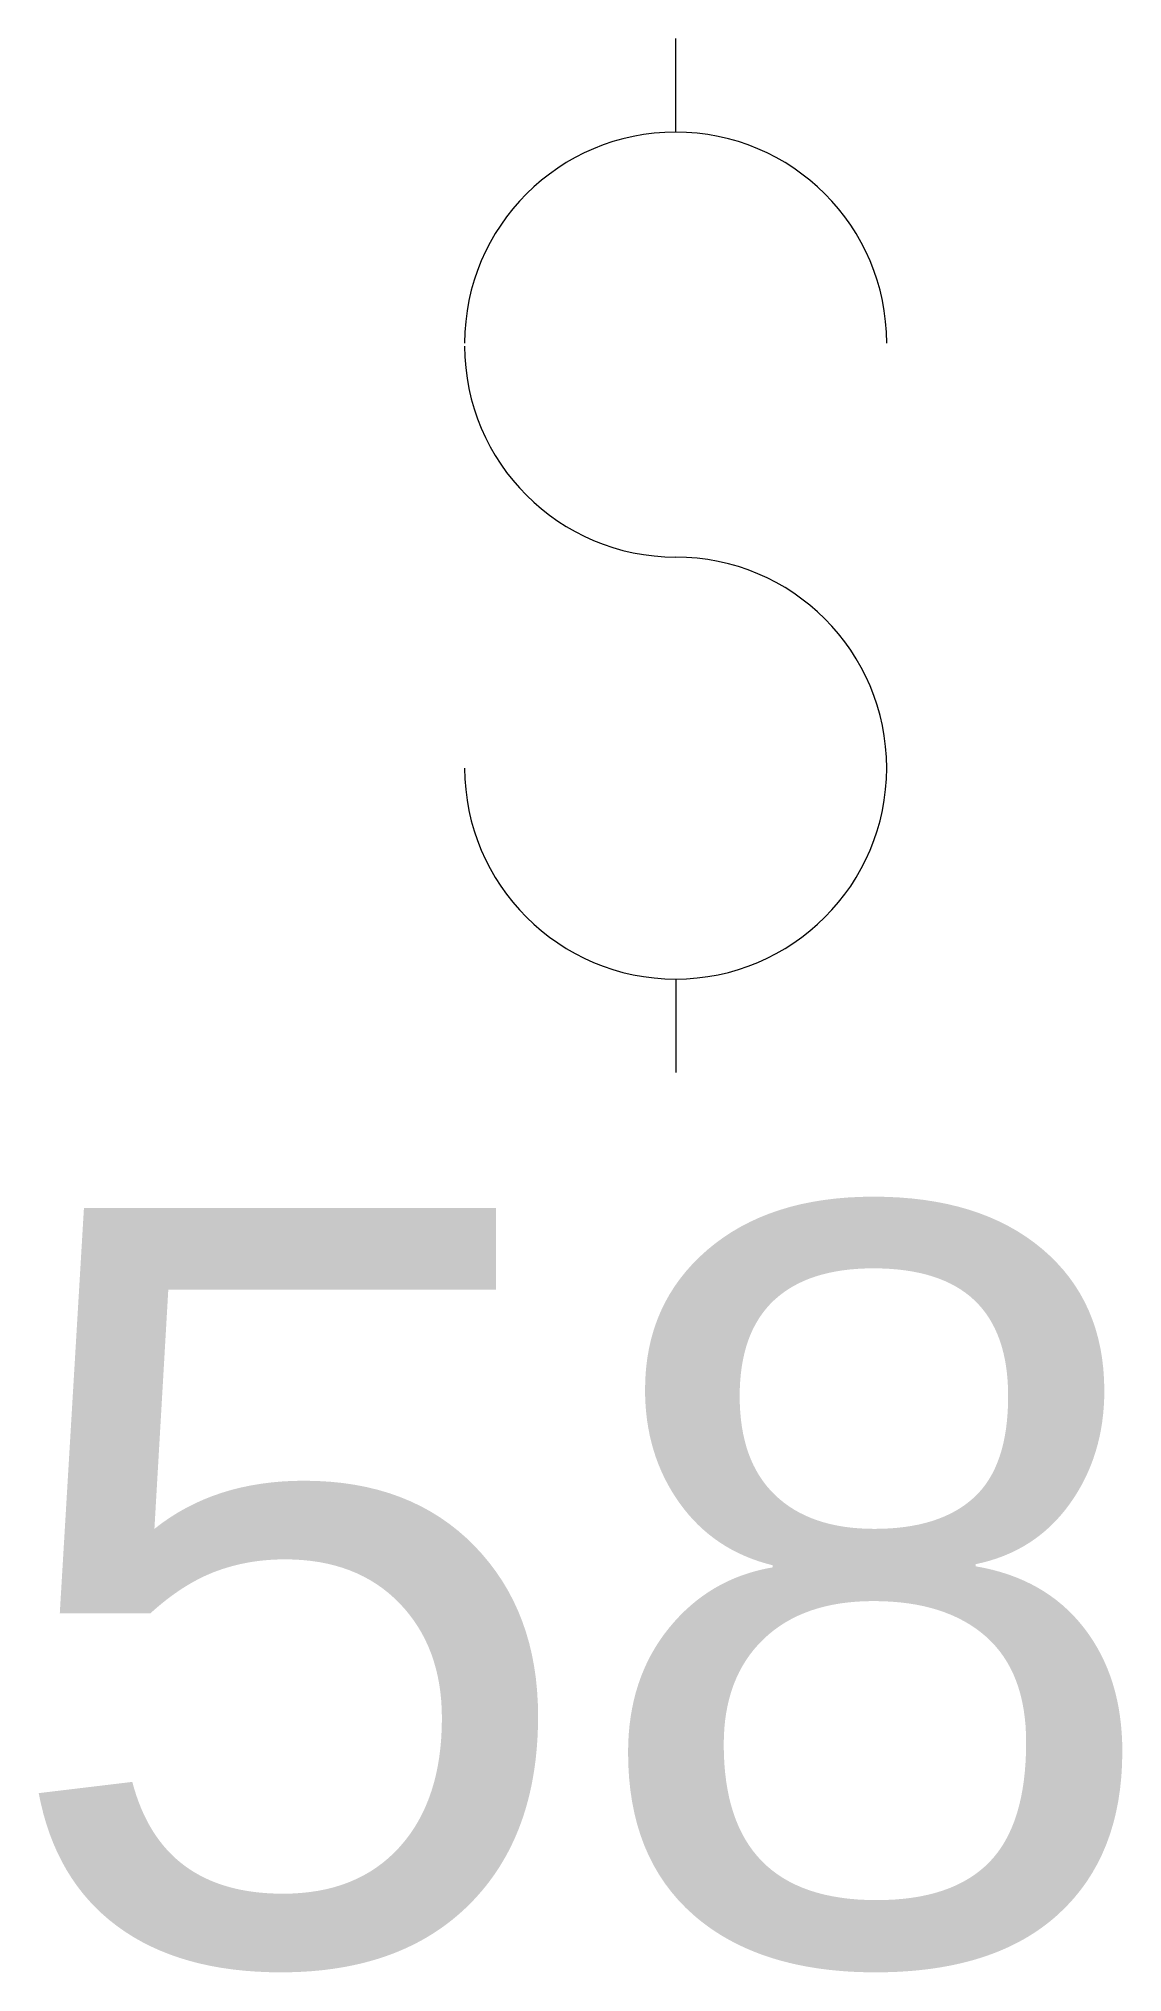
# Model space of a CAD drawing. Header units: inches. Extents: x 401.58 to 405.89, y 139.81 to 147.5.
import ezdxf
from ezdxf.enums import TextEntityAlignment as Align

# ---------------------------------------------------------------- set-up
doc = ezdxf.new("R2010")
doc.units = ezdxf.units.IN
doc.header["$MEASUREMENT"] = 0
doc.layers.get('0').update_dxf_attribs({"color": 1, "lineweight": 9})
doc.layers.add('E102-2nd-floor-electrical', color=7, linetype='Continuous', lineweight=9)
doc.styles.add('Reg', font='Arial.ttf', dxfattribs={"height": 3})

# ---------------------------------------------------------------- blocks, each defined once
blk = doc.blocks.new('duplex')
at = {"style": 'Reg'}
blk.add_attdef('ID', text='', height=3, dxfattribs=at).set_placement((292.5485, 61.4623), align=Align.MIDDLE_CENTER)

msp = doc.modelspace()

# ---------------------------------------------------------------- linework, layer by layer
at = {"layer": 'E102-2nd-floor-electrical'}
for p, q in [((404.1143, 147.1307), (404.1143, 147.5025)), ((404.1143, 143.7598), (404.1143, 143.3881))]:
    msp.add_line(p, q, dxfattribs=at)
for centre, start, end in [((404.1143, 146.291), 0, 180), ((404.1143, 146.2787), 180, 270), ((404.1143, 144.5994), 180, 90)]:
    msp.add_arc(centre, 0.8396, start, end, dxfattribs=at)

# ---------------------------------------------------------------- block references
msp.add_blockref('duplex', (111.1943, 79.8865), dxfattribs=at).add_auto_attribs({'ID': '58'})

doc.saveas('drawing.dxf')
